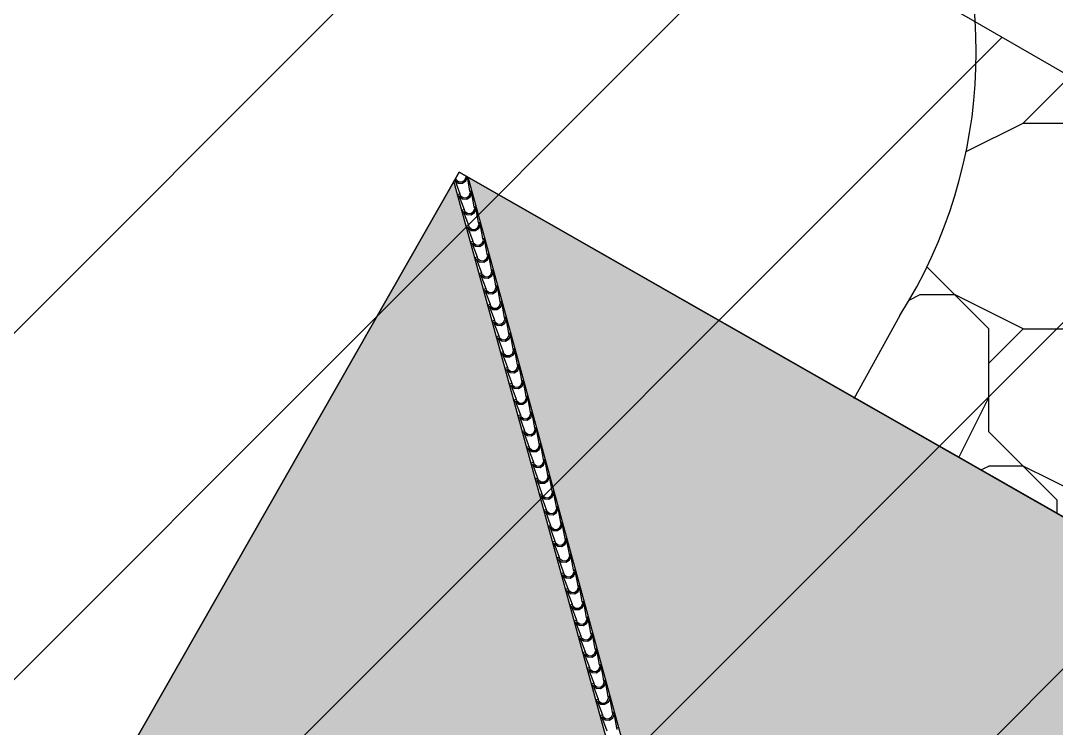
# Model space of a CAD drawing. Header units: millimetres. Extents: x 648844 to 649530, y 1246379 to 1246752.
# Drawn here: x 649090.32 to 649100.9, y 1246543.19 to 1246550.42 of the extents above; entities that cross this region are included whole.
import ezdxf

# ---------------------------------------------------------------- set-up
doc = ezdxf.new("R2010")
doc.units = ezdxf.units.MM
doc.header["$LTSCALE"] = 20
doc.header["$MEASUREMENT"] = 0
doc.layers.get('0').update_dxf_attribs({"linetype": 'CONTINUOUS'})
doc.layers.add('acera', color=8, linetype='CONTINUOUS')
doc.layers.add('TECHO', color=30, linetype='CONTINUOUS')

# ---------------------------------------------------------------- blocks, each defined once
blk = doc.blocks.new('TEJA45')
at = {"layer": 'TECHO'}
for p, q in [((-4.221, -0.209), (-4.209, -0.221)), ((-4.015, -0.245), (-4.133, -0.145)), ((-4.218, -0.231), (-4.222, -0.234)), ((-4.209, -0.221), (-4.218, -0.231)), ((-4.209, -0.221), (-4.11, -0.339)), ((-4.122, -0.289), (-4.116, -0.333)), ((-4.103, -0.252), (-4.121, -0.29)), ((-4.093, -0.261), (-4.107, -0.292)), ((-4.107, -0.292), (-4.103, -0.328)), ((-4.065, -0.233), (-4.103, -0.252)), ((-4.062, -0.247), (-4.093, -0.261)), ((-4.021, -0.239), (-4.065, -0.233)), ((-4.027, -0.252), (-4.062, -0.247)), ((-4.015, -0.264), (-4.027, -0.252)), ((-4.007, -0.237), (-4.015, -0.245)), ((-3.998, -0.246), (-4.015, -0.264)), ((-3.897, -0.363), (-4.015, -0.264)), ((-4.11, -0.339), (-4.113, -0.343)), ((-4.11, -0.339), (-4.1, -0.33)), ((-4.1, -0.349), (-4.104, -0.352)), ((-4.103, -0.327), (-4.091, -0.339)), ((-4.091, -0.339), (-4.1, -0.349)), ((-4.091, -0.339), (-3.992, -0.457)), ((-3.984, -0.37), (-4.003, -0.408)), ((-4.003, -0.408), (-3.998, -0.451)), ((-3.975, -0.38), (-3.989, -0.41)), ((-3.989, -0.41), (-3.984, -0.446)), ((-3.947, -0.351), (-3.984, -0.37)), ((-3.944, -0.365), (-3.975, -0.38)), ((-3.903, -0.357), (-3.947, -0.351)), ((-3.909, -0.37), (-3.944, -0.365)), ((-3.897, -0.382), (-3.909, -0.37)), ((-3.889, -0.355), (-3.897, -0.363)), ((-3.88, -0.364), (-3.897, -0.382)), ((-3.779, -0.481), (-3.897, -0.382)), ((-3.991, -0.457), (-3.995, -0.461)), ((-3.991, -0.457), (-3.982, -0.448)), ((-3.982, -0.467), (-3.986, -0.47)), ((-3.984, -0.446), (-3.973, -0.457)), ((-3.973, -0.457), (-3.982, -0.467)), ((-3.973, -0.457), (-3.873, -0.576)), ((-3.866, -0.488), (-3.885, -0.526)), ((-3.885, -0.526), (-3.879, -0.57)), ((-3.857, -0.498), (-3.871, -0.529)), ((-3.871, -0.529), (-3.866, -0.564)), ((-3.828, -0.469), (-3.866, -0.488)), ((-3.826, -0.484), (-3.857, -0.498)), ((-3.785, -0.475), (-3.829, -0.469)), ((-3.79, -0.488), (-3.826, -0.483)), ((-3.779, -0.5), (-3.791, -0.488)), ((-3.771, -0.473), (-3.779, -0.481)), ((-3.761, -0.483), (-3.779, -0.5)), ((-3.661, -0.599), (-3.779, -0.5)), ((-3.873, -0.576), (-3.877, -0.579)), ((-3.873, -0.576), (-3.864, -0.566)), ((-3.864, -0.585), (-3.867, -0.589)), ((-3.866, -0.564), (-3.854, -0.576)), ((-3.854, -0.576), (-3.864, -0.585)), ((-3.854, -0.576), (-3.755, -0.694)), ((-3.748, -0.606), (-3.767, -0.644)), ((-3.738, -0.616), (-3.753, -0.647)), ((-3.71, -0.587), (-3.748, -0.606)), ((-3.708, -0.602), (-3.738, -0.616)), ((-3.667, -0.593), (-3.71, -0.587)), ((-3.672, -0.606), (-3.708, -0.602)), ((-3.661, -0.618), (-3.672, -0.606)), ((-3.653, -0.591), (-3.661, -0.599)), ((-3.643, -0.601), (-3.661, -0.618)), ((-3.542, -0.717), (-3.661, -0.618)), ((-3.767, -0.644), (-3.761, -0.688)), ((-3.755, -0.694), (-3.759, -0.697)), ((-3.755, -0.694), (-3.746, -0.684)), ((-3.753, -0.647), (-3.748, -0.682)), ((-3.746, -0.703), (-3.749, -0.707)), ((-3.748, -0.682), (-3.736, -0.694)), ((-3.736, -0.694), (-3.746, -0.703)), ((-3.736, -0.694), (-3.637, -0.812)), ((-3.63, -0.724), (-3.649, -0.762)), ((-3.62, -0.734), (-3.634, -0.765)), ((-3.592, -0.706), (-3.63, -0.724)), ((-3.59, -0.72), (-3.62, -0.734)), ((-3.549, -0.711), (-3.592, -0.705)), ((-3.554, -0.724), (-3.59, -0.72)), ((-3.542, -0.736), (-3.554, -0.724)), ((-3.535, -0.709), (-3.542, -0.717)), ((-3.525, -0.719), (-3.542, -0.736)), ((-3.424, -0.836), (-3.542, -0.736)), ((-3.649, -0.762), (-3.643, -0.806)), ((-3.637, -0.812), (-3.641, -0.815)), ((-3.637, -0.812), (-3.628, -0.802)), ((-3.635, -0.765), (-3.63, -0.8)), ((-3.628, -0.821), (-3.631, -0.825)), ((-3.63, -0.8), (-3.618, -0.812)), ((-3.618, -0.812), (-3.628, -0.821)), ((-3.618, -0.812), (-3.519, -0.93)), ((-3.512, -0.843), (-3.531, -0.88)), ((-3.474, -0.824), (-3.512, -0.843)), ((-3.471, -0.838), (-3.502, -0.852)), ((-3.43, -0.829), (-3.474, -0.824)), ((-3.436, -0.843), (-3.471, -0.838)), ((-3.424, -0.854), (-3.436, -0.843)), ((-3.416, -0.828), (-3.424, -0.836)), ((-3.407, -0.837), (-3.424, -0.854)), ((-3.531, -0.88), (-3.525, -0.924)), ((-3.519, -0.93), (-3.522, -0.934)), ((-3.519, -0.93), (-3.509, -0.921)), ((-3.502, -0.852), (-3.516, -0.883)), ((-3.516, -0.883), (-3.512, -0.918)), ((-3.509, -0.94), (-3.513, -0.943)), ((-3.512, -0.918), (-3.5, -0.93)), ((-3.5, -0.93), (-3.509, -0.94)), ((-3.5, -0.93), (-3.401, -1.048)), ((-3.306, -0.954), (-3.424, -0.854)), ((-3.356, -0.942), (-3.394, -0.961)), ((-3.312, -0.948), (-3.356, -0.942)), ((-3.298, -0.946), (-3.306, -0.954)), ((-3.394, -0.961), (-3.413, -0.999)), ((-3.413, -0.998), (-3.407, -1.042)), ((-3.401, -1.048), (-3.404, -1.052)), ((-3.401, -1.048), (-3.391, -1.039)), ((-3.384, -0.97), (-3.398, -1.001)), ((-3.398, -1.001), (-3.394, -1.037)), ((-3.394, -1.036), (-3.382, -1.048)), ((-3.382, -1.048), (-3.391, -1.058)), ((-3.353, -0.956), (-3.384, -0.97)), ((-3.382, -1.048), (-3.283, -1.166)), ((-3.318, -0.961), (-3.353, -0.956)), ((-3.306, -0.973), (-3.318, -0.961)), ((-3.289, -0.955), (-3.306, -0.973)), ((-3.188, -1.072), (-3.306, -0.973)), ((-3.391, -1.058), (-3.395, -1.061)), ((-3.295, -1.117), (-3.289, -1.16)), ((-3.275, -1.079), (-3.294, -1.117)), ((-3.283, -1.166), (-3.273, -1.157)), ((-3.266, -1.089), (-3.28, -1.119)), ((-3.28, -1.119), (-3.275, -1.155)), ((-3.238, -1.06), (-3.275, -1.079)), ((-3.275, -1.155), (-3.264, -1.166)), ((-3.235, -1.074), (-3.266, -1.089)), ((-3.194, -1.066), (-3.238, -1.06)), ((-3.2, -1.079), (-3.235, -1.074)), ((-3.188, -1.091), (-3.2, -1.079)), ((-3.18, -1.064), (-3.188, -1.072)), ((-3.171, -1.073), (-3.188, -1.091)), ((-3.07, -1.19), (-3.188, -1.091)), ((-3.283, -1.166), (-3.286, -1.17)), ((-3.273, -1.176), (-3.277, -1.179)), ((-3.264, -1.166), (-3.273, -1.176)), ((-3.264, -1.166), (-3.164, -1.285)), ((-3.157, -1.197), (-3.176, -1.235)), ((-3.176, -1.235), (-3.17, -1.278)), ((-3.148, -1.207), (-3.162, -1.237)), ((-3.162, -1.237), (-3.157, -1.273)), ((-3.12, -1.178), (-3.157, -1.197)), ((-3.117, -1.193), (-3.148, -1.207)), ((-3.076, -1.184), (-3.12, -1.178)), ((-3.082, -1.197), (-3.117, -1.192)), ((-3.07, -1.209), (-3.082, -1.197)), ((-3.062, -1.182), (-3.07, -1.19)), ((-3.052, -1.191), (-3.07, -1.209)), ((-2.952, -1.308), (-3.07, -1.209)), ((-3.164, -1.285), (-3.168, -1.288)), ((-3.164, -1.285), (-3.155, -1.275)), ((-3.155, -1.294), (-3.159, -1.298)), ((-3.157, -1.273), (-3.145, -1.285)), ((-3.145, -1.285), (-3.155, -1.294)), ((-3.146, -1.285), (-3.046, -1.403)), ((-3.039, -1.315), (-3.058, -1.353)), ((-3.058, -1.353), (-3.052, -1.397)), ((-3.03, -1.325), (-3.044, -1.356)), ((-3.044, -1.356), (-3.039, -1.391)), ((-3.001, -1.296), (-3.039, -1.315)), ((-2.999, -1.311), (-3.03, -1.325)), ((-2.958, -1.302), (-3.001, -1.296)), ((-2.963, -1.315), (-2.999, -1.311)), ((-2.952, -1.327), (-2.964, -1.315)), ((-2.944, -1.3), (-2.952, -1.308)), ((-2.934, -1.31), (-2.952, -1.327)), ((-2.834, -1.426), (-2.952, -1.327)), ((-3.046, -1.403), (-3.05, -1.406)), ((-3.046, -1.403), (-3.037, -1.393)), ((-3.037, -1.412), (-3.04, -1.416)), ((-3.039, -1.391), (-3.027, -1.403)), ((-3.027, -1.403), (-3.037, -1.412)), ((-3.027, -1.403), (-2.928, -1.521)), ((-2.921, -1.433), (-2.94, -1.471)), ((-2.94, -1.471), (-2.934, -1.515)), ((-2.911, -1.443), (-2.926, -1.474)), ((-2.926, -1.474), (-2.921, -1.509)), ((-2.883, -1.415), (-2.921, -1.433)), ((-2.881, -1.429), (-2.911, -1.443)), ((-2.84, -1.42), (-2.883, -1.414)), ((-2.845, -1.433), (-2.881, -1.429)), ((-2.834, -1.445), (-2.845, -1.433)), ((-2.826, -1.418), (-2.834, -1.426)), ((-2.816, -1.428), (-2.834, -1.445)), ((-2.715, -1.544), (-2.834, -1.445)), ((-2.928, -1.521), (-2.932, -1.524)), ((-2.928, -1.521), (-2.919, -1.511)), ((-2.919, -1.53), (-2.922, -1.534)), ((-2.921, -1.509), (-2.909, -1.521)), ((-2.909, -1.521), (-2.919, -1.53)), ((-2.909, -1.521), (-2.81, -1.639)), ((-2.803, -1.552), (-2.822, -1.589)), ((-2.793, -1.561), (-2.807, -1.592)), ((-2.765, -1.533), (-2.803, -1.552)), ((-2.763, -1.547), (-2.793, -1.561)), ((-2.721, -1.538), (-2.765, -1.533)), ((-2.727, -1.552), (-2.763, -1.547)), ((-2.715, -1.563), (-2.727, -1.552)), ((-2.707, -1.537), (-2.715, -1.544)), ((-2.698, -1.546), (-2.715, -1.563)), ((-2.597, -1.663), (-2.715, -1.563)), ((-2.822, -1.589), (-2.816, -1.633)), ((-2.81, -1.639), (-2.813, -1.643)), ((-2.81, -1.639), (-2.8, -1.63)), ((-2.808, -1.592), (-2.803, -1.627)), ((-2.8, -1.648), (-2.804, -1.652)), ((-2.803, -1.627), (-2.791, -1.639)), ((-2.791, -1.639), (-2.8, -1.648)), ((-2.791, -1.639), (-2.692, -1.757)), ((-2.685, -1.67), (-2.704, -1.708)), ((-2.675, -1.679), (-2.689, -1.71)), ((-2.647, -1.651), (-2.685, -1.67)), ((-2.644, -1.665), (-2.675, -1.679)), ((-2.603, -1.657), (-2.647, -1.651)), ((-2.609, -1.67), (-2.644, -1.665)), ((-2.597, -1.682), (-2.609, -1.67)), ((-2.589, -1.655), (-2.597, -1.663)), ((-2.58, -1.664), (-2.597, -1.682)), ((-2.479, -1.781), (-2.597, -1.682)), ((-2.704, -1.707), (-2.698, -1.751)), ((-2.692, -1.757), (-2.695, -1.761)), ((-2.692, -1.757), (-2.682, -1.748)), ((-2.689, -1.71), (-2.685, -1.746)), ((-2.682, -1.767), (-2.686, -1.77)), ((-2.685, -1.745), (-2.673, -1.757)), ((-2.673, -1.757), (-2.682, -1.767)), ((-2.673, -1.757), (-2.574, -1.875)), ((-2.567, -1.788), (-2.585, -1.826)), ((-2.557, -1.798), (-2.571, -1.828)), ((-2.529, -1.769), (-2.567, -1.788)), ((-2.526, -1.783), (-2.557, -1.797)), ((-2.485, -1.775), (-2.529, -1.769)), ((-2.491, -1.788), (-2.526, -1.783)), ((-2.479, -1.8), (-2.491, -1.788)), ((-2.471, -1.773), (-2.479, -1.781)), ((-2.462, -1.782), (-2.479, -1.8)), ((-2.586, -1.826), (-2.58, -1.869)), ((-2.574, -1.875), (-2.577, -1.879)), ((-2.574, -1.875), (-2.564, -1.866)), ((-2.571, -1.828), (-2.567, -1.864)), ((-2.564, -1.885), (-2.568, -1.888)), ((-2.567, -1.864), (-2.555, -1.875)), ((-2.555, -1.875), (-2.564, -1.885)), ((-2.555, -1.875), (-2.455, -1.993)), ((-2.361, -1.899), (-2.479, -1.8)), ((-2.411, -1.887), (-2.448, -1.906)), ((-2.408, -1.901), (-2.439, -1.916)), ((-2.367, -1.893), (-2.411, -1.887)), ((-2.373, -1.906), (-2.408, -1.901)), ((-2.353, -1.891), (-2.361, -1.899)), ((-2.343, -1.9), (-2.361, -1.918)), ((-2.448, -1.906), (-2.467, -1.944)), ((-2.467, -1.944), (-2.462, -1.987)), ((-2.455, -1.993), (-2.459, -1.997)), ((-2.455, -1.993), (-2.446, -1.984)), ((-2.439, -1.916), (-2.453, -1.946)), ((-2.453, -1.946), (-2.448, -1.982)), ((-2.446, -2.003), (-2.45, -2.007)), ((-2.448, -1.982), (-2.437, -1.993)), ((-2.437, -1.993), (-2.446, -2.003)), ((-2.437, -1.993), (-2.337, -2.112)), ((-2.361, -1.918), (-2.373, -1.906)), ((-2.243, -2.017), (-2.361, -1.918)), ((-2.292, -2.005), (-2.33, -2.024)), ((-2.249, -2.011), (-2.292, -2.005)), ((-2.235, -2.009), (-2.243, -2.017)), ((-2.33, -2.024), (-2.349, -2.062)), ((-2.349, -2.062), (-2.343, -2.106)), ((-2.337, -2.112), (-2.341, -2.115)), ((-2.337, -2.112), (-2.328, -2.102)), ((-2.321, -2.034), (-2.335, -2.065)), ((-2.335, -2.065), (-2.33, -2.1)), ((-2.33, -2.1), (-2.318, -2.112)), ((-2.318, -2.112), (-2.328, -2.121)), ((-2.29, -2.02), (-2.321, -2.034)), ((-2.318, -2.112), (-2.219, -2.23)), ((-2.254, -2.024), (-2.29, -2.019)), ((-2.243, -2.036), (-2.255, -2.024)), ((-2.225, -2.019), (-2.243, -2.036)), ((-2.125, -2.135), (-2.243, -2.036)), ((-2.328, -2.121), (-2.331, -2.125)), ((-2.212, -2.142), (-2.231, -2.18)), ((-2.231, -2.18), (-2.225, -2.224)), ((-2.219, -2.23), (-2.21, -2.22)), ((-2.202, -2.152), (-2.217, -2.183)), ((-2.217, -2.183), (-2.212, -2.218)), ((-2.174, -2.123), (-2.212, -2.142)), ((-2.212, -2.218), (-2.2, -2.23)), ((-2.172, -2.138), (-2.202, -2.152)), ((-2.131, -2.129), (-2.174, -2.123)), ((-2.136, -2.142), (-2.172, -2.138)), ((-2.125, -2.154), (-2.136, -2.142)), ((-2.117, -2.127), (-2.125, -2.135)), ((-2.107, -2.137), (-2.125, -2.154)), ((-2.006, -2.253), (-2.125, -2.154)), ((-2.219, -2.23), (-2.223, -2.233)), ((-2.21, -2.239), (-2.213, -2.243)), ((-2.2, -2.23), (-2.21, -2.239)), ((-2.2, -2.23), (-2.101, -2.348)), ((-2.094, -2.26), (-2.113, -2.298)), ((-2.113, -2.298), (-2.107, -2.342)), ((-2.099, -2.301), (-2.094, -2.336)), ((-2.084, -2.27), (-2.098, -2.301)), ((-2.056, -2.242), (-2.094, -2.261)), ((-2.054, -2.256), (-2.084, -2.27)), ((-2.012, -2.247), (-2.056, -2.241)), ((-2.018, -2.261), (-2.054, -2.256)), ((-2.006, -2.272), (-2.018, -2.261)), ((-1.998, -2.245), (-2.006, -2.253)), ((-1.989, -2.255), (-2.006, -2.272)), ((-1.888, -2.372), (-2.006, -2.272)), ((-2.101, -2.348), (-2.105, -2.352)), ((-2.101, -2.348), (-2.092, -2.339)), ((-2.092, -2.357), (-2.095, -2.361)), ((-2.094, -2.336), (-2.082, -2.348)), ((-2.082, -2.348), (-2.092, -2.357)), ((-2.082, -2.348), (-1.983, -2.466)), ((-1.976, -2.379), (-1.995, -2.416)), ((-1.995, -2.416), (-1.989, -2.46)), ((-1.966, -2.388), (-1.98, -2.419)), ((-1.98, -2.419), (-1.976, -2.454)), ((-1.938, -2.36), (-1.976, -2.379)), ((-1.935, -2.374), (-1.966, -2.388)), ((-1.894, -2.366), (-1.938, -2.36)), ((-1.9, -2.379), (-1.935, -2.374)), ((-1.888, -2.39), (-1.9, -2.379)), ((-1.88, -2.364), (-1.888, -2.372)), ((-1.871, -2.373), (-1.888, -2.39)), ((-1.77, -2.49), (-1.888, -2.39)), ((-1.983, -2.466), (-1.986, -2.47)), ((-1.983, -2.466), (-1.973, -2.457)), ((-1.973, -2.476), (-1.977, -2.479)), ((-1.976, -2.454), (-1.964, -2.466)), ((-1.964, -2.466), (-1.973, -2.476)), ((-1.964, -2.466), (-1.865, -2.584)), ((-1.877, -2.535), (-1.871, -2.578)), ((-1.858, -2.497), (-1.876, -2.535)), ((-1.848, -2.506), (-1.862, -2.537)), ((-1.862, -2.537), (-1.858, -2.573)), ((-1.82, -2.478), (-1.858, -2.497)), ((-1.817, -2.492), (-1.848, -2.506)), ((-1.776, -2.484), (-1.82, -2.478)), ((-1.782, -2.497), (-1.817, -2.492)), ((-1.77, -2.509), (-1.782, -2.497)), ((-1.762, -2.482), (-1.77, -2.49)), ((-1.753, -2.491), (-1.77, -2.509)), ((-1.652, -2.608), (-1.77, -2.509)), ((-1.865, -2.584), (-1.868, -2.588)), ((-1.865, -2.584), (-1.855, -2.575)), ((-1.855, -2.594), (-1.859, -2.597)), ((-1.858, -2.572), (-1.846, -2.584)), ((-1.846, -2.584), (-1.855, -2.594)), ((-1.846, -2.584), (-1.747, -2.702)), ((-1.739, -2.615), (-1.758, -2.653)), ((-1.73, -2.625), (-1.744, -2.655)), ((-1.702, -2.596), (-1.739, -2.615)), ((-1.699, -2.61), (-1.73, -2.625)), ((-1.658, -2.602), (-1.702, -2.596)), ((-1.664, -2.615), (-1.699, -2.61)), ((-1.652, -2.627), (-1.664, -2.615)), ((-1.644, -2.6), (-1.652, -2.608)), ((-1.635, -2.609), (-1.652, -2.627)), ((-1.534, -2.726), (-1.652, -2.627)), ((-1.758, -2.653), (-1.753, -2.696)), ((-1.747, -2.702), (-1.75, -2.706)), ((-1.747, -2.702), (-1.737, -2.693)), ((-1.744, -2.655), (-1.739, -2.691)), ((-1.737, -2.712), (-1.741, -2.715)), ((-1.739, -2.691), (-1.728, -2.702)), ((-1.728, -2.702), (-1.737, -2.712)), ((-1.728, -2.702), (-1.628, -2.821)), ((-1.621, -2.733), (-1.64, -2.771)), ((-1.612, -2.743), (-1.626, -2.773)), ((-1.583, -2.714), (-1.621, -2.733)), ((-1.581, -2.729), (-1.612, -2.743)), ((-1.54, -2.72), (-1.584, -2.714)), ((-1.546, -2.733), (-1.581, -2.728)), ((-1.534, -2.745), (-1.546, -2.733)), ((-1.526, -2.718), (-1.534, -2.726)), ((-1.516, -2.728), (-1.534, -2.745)), ((-1.416, -2.844), (-1.534, -2.745)), ((-1.64, -2.771), (-1.634, -2.815)), ((-1.628, -2.821), (-1.632, -2.824)), ((-1.628, -2.821), (-1.619, -2.811)), ((-1.626, -2.773), (-1.621, -2.809)), ((-1.619, -2.83), (-1.622, -2.834)), ((-1.621, -2.809), (-1.609, -2.821)), ((-1.609, -2.821), (-1.619, -2.83)), ((-1.609, -2.821), (-1.51, -2.939)), ((-1.503, -2.851), (-1.522, -2.889)), ((-1.465, -2.832), (-1.503, -2.851)), ((-1.463, -2.847), (-1.494, -2.861)), ((-1.422, -2.838), (-1.465, -2.832)), ((-1.427, -2.851), (-1.463, -2.847)), ((-1.416, -2.863), (-1.427, -2.851)), ((-1.408, -2.836), (-1.416, -2.844)), ((-1.398, -2.846), (-1.416, -2.863)), ((-1.522, -2.889), (-1.516, -2.933)), ((-1.51, -2.939), (-1.514, -2.942)), ((-1.51, -2.939), (-1.501, -2.929)), ((-1.493, -2.861), (-1.508, -2.892)), ((-1.508, -2.892), (-1.503, -2.927)), ((-1.501, -2.948), (-1.504, -2.952)), ((-1.503, -2.927), (-1.491, -2.939)), ((-1.491, -2.939), (-1.501, -2.948)), ((-1.491, -2.939), (-1.392, -3.057)), ((-1.297, -2.962), (-1.416, -2.863)), ((-1.347, -2.951), (-1.385, -2.969)), ((-1.303, -2.956), (-1.347, -2.95)), ((-1.29, -2.954), (-1.298, -2.962)), ((-1.385, -2.969), (-1.404, -3.007)), ((-1.404, -3.007), (-1.398, -3.051)), ((-1.392, -3.057), (-1.396, -3.06)), ((-1.392, -3.057), (-1.383, -3.047)), ((-1.375, -2.979), (-1.39, -3.01)), ((-1.39, -3.01), (-1.385, -3.045)), ((-1.383, -3.066), (-1.386, -3.07)), ((-1.385, -3.045), (-1.373, -3.057)), ((-1.373, -3.057), (-1.383, -3.066)), ((-1.345, -2.965), (-1.375, -2.979)), ((-1.373, -3.057), (-1.274, -3.175)), ((-1.309, -2.969), (-1.345, -2.965)), ((-1.298, -2.981), (-1.309, -2.969)), ((-1.28, -2.964), (-1.298, -2.981)), ((-1.179, -3.081), (-1.297, -2.981)), ((-1.267, -3.088), (-1.286, -3.125)), ((-1.286, -3.125), (-1.28, -3.169)), ((-1.274, -3.175), (-1.264, -3.166)), ((-1.257, -3.097), (-1.271, -3.128)), ((-1.271, -3.128), (-1.267, -3.163)), ((-1.229, -3.069), (-1.267, -3.088)), ((-1.267, -3.163), (-1.255, -3.175)), ((-1.226, -3.083), (-1.257, -3.097)), ((-1.185, -3.075), (-1.229, -3.069)), ((-1.191, -3.088), (-1.226, -3.083)), ((-1.179, -3.099), (-1.191, -3.088)), ((-1.171, -3.073), (-1.179, -3.081)), ((-1.162, -3.082), (-1.179, -3.099)), ((-1.061, -3.199), (-1.179, -3.099)), ((-1.274, -3.175), (-1.277, -3.179)), ((-1.264, -3.185), (-1.268, -3.188)), ((-1.255, -3.175), (-1.264, -3.185)), ((-1.255, -3.175), (-1.156, -3.293)), ((-1.149, -3.206), (-1.168, -3.244)), ((-1.168, -3.243), (-1.162, -3.287)), ((-1.139, -3.215), (-1.153, -3.246)), ((-1.153, -3.246), (-1.149, -3.282)), ((-1.111, -3.187), (-1.149, -3.206)), ((-1.108, -3.201), (-1.139, -3.215)), ((-1.067, -3.193), (-1.111, -3.187)), ((-1.073, -3.206), (-1.108, -3.201)), ((-1.061, -3.218), (-1.073, -3.206)), ((-1.053, -3.191), (-1.061, -3.199)), ((-1.044, -3.2), (-1.061, -3.218)), ((-0.943, -3.317), (-1.061, -3.218)), ((-1.156, -3.293), (-1.159, -3.297)), ((-1.156, -3.293), (-1.146, -3.284)), ((-1.146, -3.303), (-1.15, -3.306)), ((-1.149, -3.281), (-1.137, -3.293)), ((-1.137, -3.293), (-1.146, -3.303)), ((-1.137, -3.293), (-1.038, -3.411)), ((-1.05, -3.362), (-1.044, -3.405)), ((-1.03, -3.324), (-1.049, -3.362)), ((-1.021, -3.334), (-1.035, -3.364)), ((-1.035, -3.364), (-1.03, -3.4)), ((-0.993, -3.305), (-1.03, -3.324)), ((-0.99, -3.319), (-1.021, -3.334)), ((-0.949, -3.311), (-0.993, -3.305)), ((-0.955, -3.324), (-0.99, -3.319)), ((-0.943, -3.336), (-0.955, -3.324)), ((-0.935, -3.309), (-0.943, -3.317)), ((-0.926, -3.318), (-0.943, -3.336)), ((-0.825, -3.435), (-0.943, -3.336)), ((-1.038, -3.411), (-1.041, -3.415)), ((-1.038, -3.411), (-1.028, -3.402)), ((-1.028, -3.421), (-1.032, -3.424)), ((-1.03, -3.4), (-1.019, -3.411)), ((-1.019, -3.411), (-1.028, -3.421)), ((-1.019, -3.411), (-0.919, -3.53)), ((-0.912, -3.442), (-0.931, -3.48)), ((-0.931, -3.48), (-0.925, -3.523)), ((-0.903, -3.452), (-0.917, -3.482)), ((-0.917, -3.482), (-0.912, -3.518)), ((-0.875, -3.423), (-0.912, -3.442)), ((-0.872, -3.438), (-0.903, -3.452)), ((-0.831, -3.429), (-0.875, -3.423)), ((-0.837, -3.442), (-0.872, -3.437)), ((-0.825, -3.454), (-0.837, -3.442)), ((-0.817, -3.427), (-0.825, -3.435)), ((-0.807, -3.436), (-0.825, -3.454)), ((-0.707, -3.553), (-0.825, -3.454)), ((-0.919, -3.53), (-0.923, -3.533)), ((-0.919, -3.53), (-0.91, -3.52)), ((-0.91, -3.539), (-0.914, -3.543)), ((-0.912, -3.518), (-0.9, -3.53)), ((-0.9, -3.53), (-0.91, -3.539)), ((-0.901, -3.53), (-0.801, -3.648)), ((-0.794, -3.56), (-0.813, -3.598)), ((-0.785, -3.57), (-0.799, -3.601)), ((-0.756, -3.541), (-0.794, -3.56)), ((-0.754, -3.556), (-0.785, -3.57)), ((-0.713, -3.547), (-0.756, -3.541)), ((-0.718, -3.56), (-0.754, -3.556)), ((-0.707, -3.572), (-0.719, -3.56)), ((-0.699, -3.545), (-0.707, -3.553)), ((-0.689, -3.555), (-0.707, -3.572)), ((-0.589, -3.671), (-0.707, -3.572)), ((-0.813, -3.598), (-0.807, -3.642)), ((-0.801, -3.648), (-0.805, -3.651)), ((-0.801, -3.648), (-0.792, -3.638)), ((-0.799, -3.601), (-0.794, -3.636)), ((-0.792, -3.657), (-0.795, -3.661)), ((-0.794, -3.636), (-0.782, -3.648)), ((-0.782, -3.648), (-0.792, -3.657)), ((-0.782, -3.648), (-0.683, -3.766)), ((-0.676, -3.678), (-0.695, -3.716)), ((-0.666, -3.688), (-0.681, -3.719)), ((-0.638, -3.66), (-0.676, -3.678)), ((-0.636, -3.674), (-0.666, -3.688)), ((-0.595, -3.665), (-0.638, -3.659)), ((-0.6, -3.678), (-0.636, -3.674)), ((-0.589, -3.69), (-0.6, -3.678)), ((-0.581, -3.663), (-0.589, -3.671)), ((-0.571, -3.673), (-0.589, -3.69)), ((-0.47, -3.789), (-0.589, -3.69)), ((-0.695, -3.716), (-0.689, -3.76)), ((-0.683, -3.766), (-0.687, -3.769)), ((-0.683, -3.766), (-0.674, -3.756)), ((-0.681, -3.719), (-0.676, -3.754)), ((-0.674, -3.775), (-0.677, -3.779)), ((-0.676, -3.754), (-0.664, -3.766)), ((-0.664, -3.766), (-0.674, -3.775)), ((-0.664, -3.766), (-0.565, -3.884)), ((-0.558, -3.797), (-0.577, -3.834)), ((-0.548, -3.806), (-0.562, -3.837)), ((-0.52, -3.778), (-0.558, -3.797)), ((-0.518, -3.792), (-0.548, -3.806)), ((-0.476, -3.783), (-0.52, -3.778)), ((-0.482, -3.797), (-0.518, -3.792)), ((-0.47, -3.808), (-0.482, -3.797)), ((-0.462, -3.782), (-0.47, -3.789)), ((-0.453, -3.791), (-0.47, -3.808)), ((-0.577, -3.834), (-0.571, -3.878)), ((-0.565, -3.884), (-0.568, -3.888)), ((-0.565, -3.884), (-0.555, -3.875)), ((-0.563, -3.837), (-0.558, -3.872)), ((-0.555, -3.893), (-0.559, -3.897)), ((-0.558, -3.872), (-0.546, -3.884)), ((-0.546, -3.884), (-0.555, -3.893)), ((-0.546, -3.884), (-0.447, -4.002)), ((-0.352, -3.908), (-0.47, -3.808)), ((-0.402, -3.896), (-0.44, -3.915)), ((-0.399, -3.91), (-0.43, -3.924)), ((-0.358, -3.902), (-0.402, -3.896)), ((-0.364, -3.915), (-0.399, -3.91)), ((-0.344, -3.9), (-0.352, -3.908)), ((-0.335, -3.909), (-0.352, -3.927)), ((-0.44, -3.915), (-0.459, -3.953)), ((-0.459, -3.952), (-0.453, -3.996)), ((-0.447, -4.002), (-0.45, -4.006)), ((-0.447, -4.002), (-0.437, -3.993)), ((-0.43, -3.924), (-0.444, -3.955)), ((-0.444, -3.955), (-0.44, -3.991)), ((-0.437, -4.012), (-0.441, -4.015)), ((-0.44, -3.99), (-0.428, -4.002)), ((-0.428, -4.002), (-0.437, -4.012)), ((-0.428, -4.002), (-0.329, -4.12)), ((-0.352, -3.927), (-0.364, -3.915)), ((-0.234, -4.026), (-0.352, -3.927)), ((-0.284, -4.014), (-0.322, -4.033)), ((-0.24, -4.02), (-0.284, -4.014)), ((-0.226, -4.018), (-0.234, -4.026)), ((-0.341, -4.071), (-0.335, -4.114)), ((-0.322, -4.033), (-0.34, -4.071)), ((-0.329, -4.12), (-0.332, -4.124)), ((-0.329, -4.12), (-0.319, -4.111)), ((-0.312, -4.042), (-0.326, -4.073)), ((-0.326, -4.073), (-0.322, -4.109)), ((-0.322, -4.109), (-0.31, -4.12)), ((-0.31, -4.12), (-0.319, -4.13)), ((-0.281, -4.028), (-0.312, -4.042)), ((-0.31, -4.12), (-0.21, -4.238)), ((-0.246, -4.033), (-0.281, -4.028)), ((-0.234, -4.045), (-0.246, -4.033)), ((-0.217, -4.027), (-0.234, -4.045)), ((-0.116, -4.144), (-0.234, -4.045)), ((-0.319, -4.13), (-0.323, -4.133)), ((-0.203, -4.151), (-0.222, -4.189)), ((-0.222, -4.189), (-0.217, -4.232)), ((-0.21, -4.238), (-0.201, -4.229)), ((-0.194, -4.161), (-0.208, -4.191)), ((-0.208, -4.191), (-0.203, -4.227)), ((-0.166, -4.132), (-0.203, -4.151)), ((-0.203, -4.227), (-0.192, -4.238)), ((-0.163, -4.146), (-0.194, -4.161)), ((-0.122, -4.138), (-0.166, -4.132)), ((-0.128, -4.151), (-0.163, -4.146)), ((-0.116, -4.163), (-0.128, -4.151)), ((-0.108, -4.136), (-0.116, -4.144)), ((-0.099, -4.145), (-0.116, -4.163)), ((0, -4.26), (-0.116, -4.163)), ((-0.21, -4.238), (-0.214, -4.242)), ((-0.201, -4.248), (-0.205, -4.251)), ((-0.192, -4.238), (-0.201, -4.248)), ((-0.192, -4.238), (-0.098, -4.35)), ((-0.085, -4.269), (-0.104, -4.307)), ((-0.104, -4.307), (-0.098, -4.35)), ((-0.076, -4.279), (-0.09, -4.31)), ((-0.09, -4.31), (-0.085, -4.345)), ((-0.047, -4.25), (-0.085, -4.269)), ((-0.045, -4.265), (-0.076, -4.279)), ((-0.004, -4.256), (-0.047, -4.25)), ((-0.009, -4.269), (-0.045, -4.264)), ((0, -4.279), (-0.01, -4.269)), ((-0.086, -4.35), (-0.083, -4.347)), ((-0.085, -4.345), (-0.08, -4.35))]:
    blk.add_line(p, q, dxfattribs=at)

msp = doc.modelspace()

# ---------------------------------------------------------------- hatches: boundary and pattern name
h = msp.add_hatch()
h.set_pattern_fill('ANSI31', color=2, scale=20, style=0)
h.set_pattern_definition([(45, (-526.4316, -3378.368), (-1.767766953, 1.767766953), [])])
edge = h.paths.add_edge_path()
edge.add_line((649057.852, 1246574.732), (649143.484, 1246525.396))
edge.add_line((649021.465, 1246521.521), (649057.852, 1246574.732))
edge.add_line((649021.465, 1246521.521), (649126.013, 1246470.828))
edge.add_line((649143.484, 1246525.396), (649148.028, 1246486.904))
h.paths.add_polyline_path([(649085.833, 1246502.103), (649115.307, 1246502.103), (649115.307, 1246507.529), (649085.833, 1246507.529)], flags=24)
at = {"layer": 'acera'}
h = msp.add_hatch(dxfattribs=at)
h.set_pattern_fill('PETRA11', color=254, scale=7, style=0, pattern_type=2)
h.set_pattern_definition([(0, (2687.656, -252.1344), (7, 7), [2.1, -2.45, 0.35, -2.1]), (0, (2690.456, -250.7344), (7, 7), [0.35, -1.75, 1.4, -3.5]), (0, (2691.506, -250.3844), (7, 7), [0.35, -6.65]), (0, (2688.356, -250.0344), (7, 7), [1.4, -5.6]), (0, (2687.656, -249.3344), (7, 7), [0.7, -6.3]), (0, (2692.556, -248.6344), (7, 7), [0.7, -0.35, 0.35, -5.6]), (0, (2689.756, -248.2844), (7, 7), [1.05, -5.95]), (0, (2688.006, -247.5844), (7, 7), [0.7, -6.3]), (0, (2690.806, -246.8844), (7, 7), [0.35, -2.1, 1.05, -3.5]), (0, (2689.406, -246.5344), (7, 7), [0.7, -6.3]), (0, (2691.856, -246.1844), (7, 7), [0.7, -6.3]), (0, (2690.456, -245.8344), (7, 7), [0.7, -6.3]), (0, (2693.256, -245.4844), (7, 7), [0.7, -6.3]), (90, (2687.306, -252.1344), (-7, 7), [1.4, -0.35, 0.7, -2.8, 1.4, -0.35]), (90, (2687.656, -247.5844), (-7, 7), [0.35, -6.65]), (90, (2688.706, -249.6844), (-7, 7), [0.7, -1.4, 0.35, -4.55]), (90, (2689.056, -248.6344), (-7, 7), [0.7, -1.4, 1.05, -3.85]), (90, (2690.106, -250.3844), (-7, 7), [0.35, -3.5, 0.7, -0.35, 0.7, -1.4]), (90, (2690.456, -251.0844), (-7, 7), [0.35, -6.65]), (90, (2691.156, -248.9844), (-7, 7), [0.35, -0.35, 1.05, -5.25]), (90, (2691.506, -250.0344), (-7, 7), [0.7, -2.8, 0.35, -0.35, 0.35, -2.45]), (90, (2692.206, -251.7844), (-7, 7), [1.05, -5.95]), (90, (2692.906, -246.5344), (-7, 7), [0.35, -0.35, 0.35, -5.95]), (90, (2693.256, -248.2844), (-7, 7), [1.05, -5.95]), (90, (2694.131, -248.8094), (-7, 7), [0.35, -6.65]), (45, (2689.756, -252.1344), (8e-16, 7), [0.49497, -9.404524937]), (45, (2689.056, -245.4844), (8e-16, 7), [0.49497, -1.48491, 1.48491, -6.434704937]), (45, (2689.756, -246.5344), (8e-16, 7), [0.98994, -2.4748738, 0.49497, -5.939711137]), (45, (2691.156, -246.8844), (8e-16, 7), [0.98994, -3.464825, 0.49497, -4.949759937]), (45, (2688.356, -250.0344), (8e-16, 7), [0.49497, -9.404524937]), (45, (2690.106, -250.0344), (8e-16, 7), [1.484924, -8.414570937]), (45, (2691.506, -249.3344), (8e-16, 7), [0.49497, -2.969848, 0.49497, -5.939706937]), (45, (2692.556, -248.6344), (8e-16, 7), [0.98994, -8.909554937]), (45, (2693.956, -248.6344), (8e-16, 7), [0.98994, -8.909554937]), (45, (2693.956, -250.7344), (8e-16, 7), [0.49497, -9.404524937]), (45, (2693.256, -247.2344), (8e-16, 7), [0.49497, -9.404524937]), (45, (2692.556, -246.1844), (8e-16, 7), [0.49497, -9.404524937]), (45, (2693.956, -245.4844), (8e-16, 7), [0.49497, -9.404524937]), (45, (2687.306, -245.4844), (8e-16, 7), [0.49497, -9.404524937]), (45, (2690.806, -248.2844), (8e-16, 7), [0.49497, -9.404524937]), (45, (2691.506, -245.4844), (8e-16, 7), [0.49497, -3.464825, 0.49497, -5.444729937]), (45, (2688.356, -249.3344), (8e-16, 7), [0.98994, -8.909554937]), (45, (2688.356, -247.5844), (8e-16, 7), [1.48491, -8.414584937]), (135, (2687.656, -249.3344), (-7, 8e-16), [0.74249, -9.157004937]), (135, (2691.506, -249.6844), (-7, 8e-16), [0.49497, -9.404524937]), (135, (2693.606, -248.6344), (-7, 8e-16), [0.49497, -9.404524937]), (135, (2691.156, -247.2344), (-7, 8e-16), [0.49497, -9.404524937]), (135, (2691.506, -246.1844), (-7, 8e-16), [0.49497, -9.404524937]), (135, (2690.456, -245.8344), (-7, 8e-16), [0.49497, -9.404524937]), (135, (2691.856, -246.1844), (-7, 8e-16), [0.49497, -9.404524937]), (135, (2687.656, -250.3844), (-7, 8e-16), [0.49497, -9.404524937]), (135, (2689.056, -247.9344), (-7, 8e-16), [0.49497, -9.404524937]), (135, (2689.056, -250.0344), (-7, 8e-16), [0.98994, -8.909554937]), (135, (2690.456, -250.7344), (-7, 8e-16), [0.98994, -8.909554937]), (135, (2693.256, -246.8844), (-7, 8e-16), [0.98994, -8.909554937]), (135, (2691.156, -248.6344), (-7, 8e-16), [0.49497, -9.404524937]), (135, (2692.206, -250.7344), (-7, 8e-16), [0.98994, -5.939696, 0.49497, -2.474888937]), (135, (2688.006, -247.5844), (-7, 8e-16), [0.98994, -1.9798989, 0.98994, -5.939716037]), (135, (2687.306, -251.4344), (-7, 8e-16), [0.9898, -2.4752, 0.9898, -2.4752, 0.4949, -2.474594937]), (26.56505118, (2689.7562, -250.0344), (7, 4e-10), [1.5652, -0.7826, 0.7826, -12.522075839]), (26.56505118, (2690.8062, -245.8344), (7, 4e-10), [1.5652, -14.08727584]), (26.56505118, (2690.8062, -250.7344), (7, 4e-10), [0.7826, -14.86987584]), (26.56505118, (2687.6562, -250.3844), (7, 4e-10), [0.7826, -14.86987584]), (26.56505118, (2689.0562, -248.6344), (7, 4e-10), [0.7826, -14.86987584]), (26.56505118, (2687.6562, -247.9344), (7, 4e-10), [0.7826, -14.86987584]), (63.43494882, (2688.7062, -247.2344), (4e-10, 7), [0.7826, -14.86987584]), (63.43494882, (2691.1562, -247.2344), (4e-10, 7), [0.7826, -14.86987584]), (63.43494882, (2691.8562, -252.1344), (4e-10, 7), [0.7826, -14.86987584]), (63.43494882, (2687.3062, -248.2844), (4e-10, 7), [0.7826, -14.86987584]), (63.43494882, (2690.1062, -251.7844), (4e-10, 7), [0.7826, -5.4782, 0.7826, -8.609075839]), (116.56505118, (2689.0562, -245.8344), (-4e-10, 7), [0.7826, -14.86987584]), (116.56505118, (2693.2562, -247.2344), (-4e-10, 7), [0.7826, -14.86987584]), (116.56505118, (2690.1062, -245.8344), (-4e-10, 7), [0.7826, -14.86987584]), (116.56505118, (2687.3062, -249.6844), (-4e-10, 7), [0.7826, -14.86987584]), (153.43494882, (2692.5562, -250.7344), (-7, 4e-10), [0.7826, -14.86987584]), (153.43494882, (2693.9562, -248.9844), (-7, 4e-10), [0.7826, -14.86987584]), (153.43494882, (2689.7562, -248.2844), (-7, 4e-10), [0.7826, -14.86987584]), (153.43494882, (2690.8062, -246.8844), (-7, 4e-10), [0.7826, -14.86987584]), (153.43494882, (2693.2562, -245.4844), (-7, 4e-10), [0.7826, -14.86987584]), (153.43494882, (2688.3562, -252.1344), (-7, 4e-10), [1.1739, -14.47857584])])
h.paths.add_polyline_path([(649086.082, 1246549.48), (649084.633, 1246551.451, -0.176344), (649078.619, 1246544.845), (649080.378, 1246543.745, 0.152055)])
h.paths.add_polyline_path([(649095.561, 1246557.28, -0.251719), (649086.997, 1246561.574), (649084.992, 1246560.377, -0.176344), (649084.633, 1246551.451), (649086.082, 1246549.48, 0.152055), (649087.524, 1246557.439, 0.190356), (649095.083, 1246555.09), (649096.993, 1246557, 0.04843)])
h.paths.add_polyline_path([(649096.993, 1246557), (649095.083, 1246555.09, -0.591695), (649099.303, 1246547.407), (649098.84, 1246546.566), (649101.033, 1246545.316, 0.112047), (649102.296, 1246548.489, -0.000193), (649102.302, 1246548.492), (649102.302, 1246550.849, 0.292175)])
h.paths.add_polyline_path([(649108.827, 1246551.327, 0.192694), (649102.302, 1246550.849), (649102.302, 1246548.492, -0.199771), (649108.831, 1246549.225)])
at = {"layer": 'TECHO'}
h = msp.add_hatch(dxfattribs=at)
h.set_pattern_fill('SPANTILE', color=254, scale=0.205, angle=119.4953, style=0, pattern_type=2)
h.set_pattern_definition([(65.281424, (649155.049885, 1246530.790818), (-1.0403024858, -2.2386147654), [0.18931176, -4.5434808]), (330.31172, (649155.12905, 1246530.96278), (0.2796228, 0.07655765), [0.0164, -0.1886]), (150.31172, (649155.31526, 1246530.8755), (-0.2796228, -0.07655765), [0.0574, -0.1476]), (240.31172, (649155.2654, 1246530.90393), (0.07655765, -0.2796228), [0.0205, -0.1845]), (60.31172, (649155.14126, 1246530.9511), (-0.07655765, 0.2796228), [0.0205, -0.1845]), (150.31172, (649155.15142, 1246530.9689), (-0.2796228, -0.07655765), [0.0164, -0.1886]), (150.31172, (649155.30714, 1246530.86125), (-0.2796228, -0.07655765), [0.041, -0.164]), (235.342024, (649155.27152, 1246530.881558), (-1.3964798681, -2.0355513523), [0.18931176, -4.5434808]), (203.007824, (649155.2664435, 1246530.8726534), (4.0412257048, 1.7076137543), [0.05412164, -5.35803375]), (168.74662, (649155.21663, 1246530.8515), (-0.45771298, 0.02497527), [0.0518613, -0.5964055]), (131.87682, (649155.16576, 1246530.86162), (0.25464813, -0.38115518), [0.0518613, -0.5964055]), (97.615624, (649155.131144, 1246530.900235), (-0.5891154912, 4.3474582078), [0.05412164, -5.35803375]), (170.536624, (649155.21483, 1246530.869043), (2.3651233482, -0.4044957616), [0.0415094, -4.10942426]), (130.086824, (649155.173886, 1246530.875868), (-1.552860942, 1.829220645), [0.0415094, -4.10942426]), (97.717124, (649155.147156, 1246530.907625), (-0.4609812711, 3.3304986713), [0.04387184, -4.3433196]), (202.906324, (649155.255242, 1246530.886119), (3.1008270598, 1.2998448666), [0.04387184, -4.3433196])])
h.paths.add_polyline_path([(649099.042, 1246541.53), (649104.873, 1246543.127), (649094.893, 1246548.817), (649096.49, 1246542.986)])
h = msp.add_hatch(dxfattribs=at)
h.set_pattern_fill('SPANTILE', color=254, scale=0.205, angle=389.4953, style=0, pattern_type=2)
h.set_pattern_definition([(145.342024, (649058.926953, 1246586.0453805), (2.0355513523, -1.3964798681), [0.18931176, -4.5434808]), (240.31172, (649058.77123, 1246586.15304), (-0.2796228, -0.07655765), [0.0164, -0.1886]), (60.31172, (649058.65545, 1246585.98307), (0.2796228, 0.07655765), [0.0574, -0.1476]), (330.31172, (649058.68388, 1246586.03294), (0.07655765, -0.2796228), [0.0205, -0.1845]), (150.31172, (649058.76667, 1246586.13676), (-0.07655765, 0.2796228), [0.0205, -0.1845]), (60.31172, (649058.74886, 1246586.14691), (0.2796228, 0.07655765), [0.0164, -0.1886]), (60.31172, (649058.6697, 1246585.97495), (0.2796228, 0.07655765), [0.041, -0.164]), (335.281424, (649058.6900066, 1246586.0105655), (2.2386147654, -1.0403024858), [0.18931176, -4.5434808]), (7.615624, (649058.698911, 1246586.005489), (-4.3474582078, -0.5891154912), [0.05412164, -5.35803375]), (41.87682, (649058.752555, 1246586.01266), (0.38115518, 0.25464813), [0.0518613, -0.5964055]), (78.74662, (649058.79117, 1246586.04728), (-0.02497527, -0.45771298), [0.0518613, -0.5964055]), (113.007824, (649058.801291, 1246586.098145), (-1.7076137543, 4.0412257048), [0.05412164, -5.35803375]), (40.086824, (649058.745166, 1246586.028673), (-1.829220645, -1.552860942), [0.0415094, -4.10942426]), (80.536624, (649058.776923, 1246586.055403), (0.4044957616, 2.3651233482), [0.0415094, -4.10942426]), (112.906324, (649058.783748, 1246586.096348), (-1.2998448666, 3.1008270598), [0.04387184, -4.3433196]), (7.717124, (649058.701691, 1246586.022782), (-3.3304986713, -0.4609812711), [0.04387184, -4.3433196])])
h.paths.add_polyline_path([(649090.545, 1246541.403), (649096.333, 1246542.988), (649094.748, 1246548.777)])

# ---------------------------------------------------------------- linework, layer by layer
at = {"color": 7}
msp.add_line((649057.852, 1246574.732), (649143.484, 1246525.396), dxfattribs=at)
at = {"color": 254}
msp.add_lwpolyline([(649090.492, 1246541.311), (649094.801, 1246548.869), (649104.965, 1246543.074), (649100.656, 1246535.516), (649090.492, 1246541.311)], dxfattribs=at)
at = {"layer": 'acera', "color": 254}
msp.add_line((649099.303, 1246547.407), (649098.834, 1246546.555), dxfattribs=at)
msp.add_arc((649095.083, 1246550.09), 5, 327.5497, 90, dxfattribs=at)
at = {"layer": 'TECHO', "color": 254}
for p, q in [((649094.801, 1246548.869), (649090.492, 1246541.311)), ((649090.492, 1246541.311), (649094.801, 1246548.869)), ((649095.257, 1246548.609), (649094.801, 1246548.869)), ((649104.965, 1246543.074), (649094.801, 1246548.869)), ((649096.49, 1246542.986), (649094.893, 1246548.817)), ((649096.333, 1246542.988), (649094.748, 1246548.777))]:
    msp.add_line(p, q, dxfattribs=at)

# ---------------------------------------------------------------- block references
at = {"color": 254, "rotation": 150.3117235871908}
msp.add_blockref('TEJA45', (649092.647, 1246545.09), dxfattribs=at)

doc.saveas('drawing.dxf')
